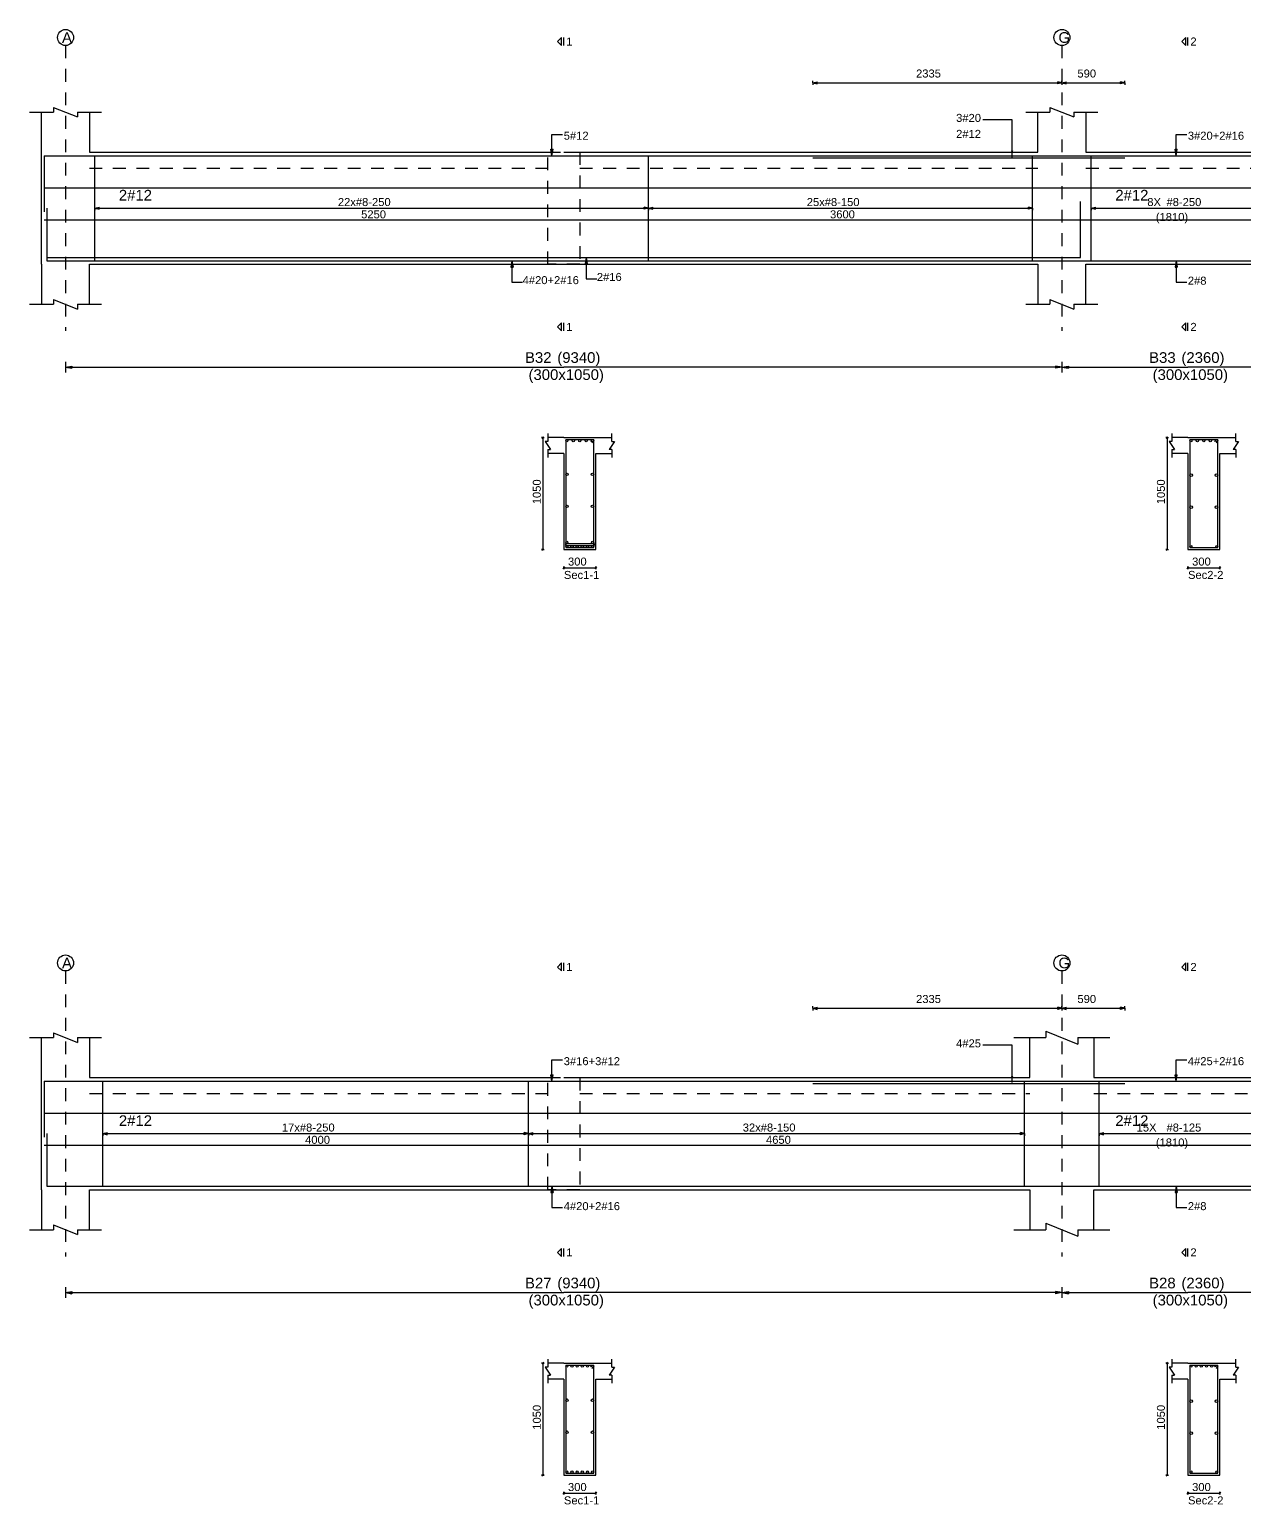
# Model space of a CAD drawing. Extents: x 0 to 98, y 3 to 248.
# Drawn here: x 0.66 to 12.05, y 138.89 to 152.72 of the extents above; entities that cross this region are included whole.
import ezdxf

# ---------------------------------------------------------------- set-up
doc = ezdxf.new("R2010")
doc.units = 0
doc.linetypes.add('ACAD_ISO02W100', pattern=[15, 12, -3])
for name, color, linetype in [('Axisline', 1, 'CONTINUOUS'), ('Axisline_Name', 2, 'CONTINUOUS'), ('Beam_bottombarlabeling', 2, 'CONTINUOUS'), ('Beam_Cross_Label', 4, 'CONTINUOUS'), ('Beam_CrossSection', 2, 'CONTINUOUS'), ('Beam_Dimensions_LS', 3, 'CONTINUOUS'), ('Beam_NameLS', 6, 'CONTINUOUS'), ('Beam_topbarsLabeling', 2, 'CONTINUOUS'), ('dim_all', 7, 'CONTINUOUS'), ('Extra_Topsteel_Labeling', 2, 'CONTINUOUS'), ('Extrabars', 7, 'CONTINUOUS'), ('Longsection', 2, 'CONTINUOUS'), ('main_botbars', 4, 'CONTINUOUS'), ('main_topbars', 4, 'CONTINUOUS'), ('SecondaryBeam', 2, 'CONTINUOUS'), ('SectionLine', 4, 'CONTINUOUS'), ('Sidefacebar', 140, 'CONTINUOUS'), ('Slabline', 253, 'CONTINUOUS'), ('Spacerbar', 7, 'CONTINUOUS'), ('span_dim', 7, 'CONTINUOUS'), ('spanline', 7, 'CONTINUOUS'), ('Stirrup_bar', 1, 'CONTINUOUS'), ('Stirrup_Dia_Spacing', 2, 'CONTINUOUS'), ('Stirrup_Length', 7, 'CONTINUOUS'), ('Stirrup_Numbers', 2, 'CONTINUOUS')]:
    doc.layers.add(name, color=color, linetype=linetype)
doc.styles.add('STRUDS_Arial', font='ARIAL.TTF', dxfattribs={"height": 0.04})

msp = doc.modelspace()

# ---------------------------------------------------------------- linework, layer by layer
at = {"layer": 'Axisline', "linetype": 'ACAD_ISO02W100', "ltscale": 0.01}
for p, q in [((1, 152.568), (1, 149.893)), ((10.34, 152.568), (10.34, 149.893)), ((1, 143.893), (1, 141.218)), ((10.34, 143.893), (10.34, 141.218))]:
    msp.add_line(p, q, dxfattribs=at)
at = {"layer": 'Axisline'}
for centre in [(1, 152.643), (10.34, 152.643), (1, 143.968), (10.34, 143.968)]:
    msp.add_circle(centre, 0.075, dxfattribs=at)
at = {"layer": 'Beam_bottombarlabeling'}
for p, q in [((5.8805, 150.581), (5.8705, 150.521)), ((5.8805, 150.581), (5.8805, 150.381)), ((5.8805, 150.581), (5.8905, 150.521)), ((5.185, 150.551), (5.175, 150.491)), ((5.175, 150.491), (5.195, 150.491)), ((5.185, 150.551), (5.185, 150.351)), ((5.185, 150.551), (5.195, 150.491)), ((5.8705, 150.521), (5.8905, 150.521)), ((11.41, 150.551), (11.4, 150.491)), ((11.4, 150.491), (11.42, 150.491)), ((11.41, 150.551), (11.41, 150.351)), ((11.41, 150.551), (11.42, 150.491)), ((5.185, 150.351), (5.285, 150.351)), ((5.8805, 150.381), (5.9805, 150.381)), ((11.41, 150.351), (11.51, 150.351)), ((5.56, 141.876), (5.55, 141.816)), ((5.56, 141.876), (5.56, 141.676)), ((5.56, 141.876), (5.57, 141.816)), ((11.41, 141.876), (11.4, 141.816)), ((11.41, 141.876), (11.41, 141.676)), ((11.41, 141.876), (11.42, 141.816)), ((5.55, 141.816), (5.57, 141.816)), ((11.4, 141.816), (11.42, 141.816)), ((5.56, 141.676), (5.66, 141.676)), ((11.41, 141.676), (11.51, 141.676))]:
    msp.add_line(p, q, dxfattribs=at)
for points in [[(5.8805, 150.581), (5.8705, 150.521), (5.8805, 150.581), (5.8905, 150.521)], [(5.185, 150.551), (5.175, 150.491), (5.185, 150.551), (5.195, 150.491)], [(11.41, 150.551), (11.4, 150.491), (11.41, 150.551), (11.42, 150.491)], [(5.56, 141.876), (5.55, 141.816), (5.56, 141.876), (5.57, 141.816)], [(11.41, 141.876), (11.4, 141.816), (11.41, 141.876), (11.42, 141.816)]]:
    msp.add_solid(points, dxfattribs=at)
at = {"layer": 'Beam_CrossSection'}
for p, q in [((5.52, 148.93), (5.52, 148.855)), ((6.12, 148.855), (6.12, 148.93)), ((11.37, 148.93), (11.37, 148.855)), ((11.97, 148.855), (11.97, 148.93)), ((5.52, 148.855), (5.495, 148.855)), ((5.495, 148.855), (5.545, 148.78)), ((5.67, 148.893), (5.52, 148.893)), ((5.52, 148.78), (5.52, 148.705)), ((5.52, 148.78), (5.545, 148.78)), ((5.67, 148.893), (5.97, 148.893)), ((5.67, 148.893), (5.67, 148.893)), ((5.97, 148.893), (5.97, 148.893)), ((5.97, 148.893), (6.12, 148.893)), ((6.145, 148.855), (6.095, 148.78)), ((6.12, 148.78), (6.095, 148.78)), ((6.12, 148.855), (6.145, 148.855)), ((6.12, 148.78), (6.12, 148.705)), ((11.37, 148.855), (11.345, 148.855)), ((11.345, 148.855), (11.395, 148.78)), ((11.52, 148.893), (11.37, 148.893)), ((11.37, 148.78), (11.37, 148.705)), ((11.37, 148.78), (11.395, 148.78)), ((11.52, 148.893), (11.82, 148.893)), ((11.52, 148.893), (11.52, 148.893)), ((11.82, 148.893), (11.82, 148.893)), ((11.82, 148.893), (11.97, 148.893)), ((11.995, 148.855), (11.945, 148.78)), ((11.97, 148.78), (11.945, 148.78)), ((11.97, 148.855), (11.995, 148.855)), ((11.97, 148.78), (11.97, 148.705)), ((5.67, 148.743), (5.52, 148.743)), ((5.67, 148.743), (5.67, 147.843)), ((5.97, 147.843), (5.97, 148.743)), ((5.97, 148.743), (6.12, 148.743)), ((11.52, 148.743), (11.37, 148.743)), ((11.52, 148.743), (11.52, 147.843)), ((11.82, 147.843), (11.82, 148.743)), ((11.82, 148.743), (11.97, 148.743)), ((5.67, 147.843), (5.97, 147.843)), ((11.52, 147.843), (11.82, 147.843)), ((5.52, 140.255), (5.52, 140.18)), ((5.67, 140.218), (5.52, 140.218)), ((5.67, 140.218), (5.97, 140.218)), ((5.67, 140.218), (5.67, 140.218)), ((5.97, 140.218), (5.97, 140.218)), ((5.97, 140.218), (6.12, 140.218)), ((6.12, 140.18), (6.12, 140.255)), ((11.37, 140.255), (11.37, 140.18)), ((11.52, 140.218), (11.37, 140.218)), ((11.52, 140.218), (11.82, 140.218)), ((11.52, 140.218), (11.52, 140.218)), ((11.82, 140.218), (11.82, 140.218)), ((11.82, 140.218), (11.97, 140.218)), ((11.97, 140.18), (11.97, 140.255)), ((5.52, 140.18), (5.495, 140.18)), ((5.495, 140.18), (5.545, 140.105)), ((5.52, 140.105), (5.52, 140.03)), ((5.52, 140.105), (5.545, 140.105)), ((5.67, 140.068), (5.52, 140.068)), ((5.67, 140.068), (5.67, 139.168)), ((5.97, 139.168), (5.97, 140.068)), ((5.97, 140.068), (6.12, 140.068)), ((6.145, 140.18), (6.095, 140.105)), ((6.12, 140.105), (6.095, 140.105)), ((6.12, 140.18), (6.145, 140.18)), ((6.12, 140.105), (6.12, 140.03)), ((11.37, 140.18), (11.345, 140.18)), ((11.345, 140.18), (11.395, 140.105)), ((11.37, 140.105), (11.37, 140.03)), ((11.37, 140.105), (11.395, 140.105)), ((11.52, 140.068), (11.37, 140.068)), ((11.52, 140.068), (11.52, 139.168)), ((11.82, 139.168), (11.82, 140.068)), ((11.82, 140.068), (11.97, 140.068)), ((11.995, 140.18), (11.945, 140.105)), ((11.97, 140.105), (11.945, 140.105)), ((11.97, 140.18), (11.995, 140.18)), ((11.97, 140.105), (11.97, 140.03)), ((5.67, 139.168), (5.97, 139.168)), ((11.52, 139.168), (11.82, 139.168))]:
    msp.add_line(p, q, dxfattribs=at)
at = {"layer": 'Beam_topbarsLabeling'}
for p, q in [((5.56, 151.535), (5.56, 151.735)), ((5.56, 151.735), (5.66, 151.735)), ((11.41, 151.535), (11.41, 151.735)), ((11.41, 151.735), (11.51, 151.735)), ((5.56, 151.535), (5.55, 151.595)), ((5.55, 151.595), (5.57, 151.595)), ((5.56, 151.535), (5.57, 151.595)), ((5.56, 151.595), (5.565, 151.595)), ((11.41, 151.535), (11.4, 151.595)), ((11.4, 151.595), (11.42, 151.595)), ((11.41, 151.535), (11.42, 151.595)), ((11.41, 151.595), (11.415, 151.595)), ((5.56, 142.86), (5.56, 143.06)), ((5.56, 143.06), (5.66, 143.06)), ((11.41, 142.86), (11.41, 143.06)), ((11.41, 143.06), (11.51, 143.06)), ((5.56, 142.86), (5.55, 142.92)), ((5.55, 142.92), (5.57, 142.92)), ((5.56, 142.86), (5.57, 142.92)), ((5.56, 142.92), (5.565, 142.92)), ((11.41, 142.86), (11.4, 142.92)), ((11.4, 142.92), (11.42, 142.92)), ((11.41, 142.86), (11.42, 142.92)), ((11.41, 142.92), (11.415, 142.92))]:
    msp.add_line(p, q, dxfattribs=at)
for points in [[(5.56, 151.535), (5.55, 151.595), (5.56, 151.535), (5.57, 151.595)], [(11.41, 151.535), (11.4, 151.595), (11.41, 151.535), (11.42, 151.595)], [(5.56, 142.86), (5.55, 142.92), (5.56, 142.86), (5.57, 142.92)], [(11.41, 142.86), (11.4, 142.92), (11.41, 142.86), (11.42, 142.92)]]:
    msp.add_solid(points, dxfattribs=at)
at = {"layer": 'dim_all'}
for p, q in [((8.005, 152.218), (8.005, 152.238)), ((8.005, 152.218), (8.005, 152.238)), ((8.005, 152.218), (8.005, 152.23)), ((8.005, 152.218), (8.005, 152.23)), ((8.005, 152.218), (8.005, 152.23)), ((8.005, 152.218), (8.005, 152.23)), ((8.005, 152.218), (8.045, 152.228)), ((8.005, 152.218), (8.045, 152.228)), ((8.045, 152.208), (8.045, 152.228)), ((8.045, 152.208), (8.045, 152.228)), ((10.34, 152.218), (10.3, 152.228)), ((10.3, 152.208), (10.3, 152.228)), ((10.34, 152.218), (10.3, 152.228)), ((10.3, 152.208), (10.3, 152.228)), ((10.34, 152.218), (10.3, 152.228)), ((10.3, 152.208), (10.3, 152.228)), ((10.34, 152.218), (10.3, 152.228)), ((10.3, 152.208), (10.3, 152.228)), ((10.34, 152.218), (10.34, 152.238)), ((10.34, 152.218), (10.34, 152.238)), ((10.34, 152.218), (10.34, 152.238)), ((10.34, 152.218), (10.34, 152.238)), ((10.34, 152.218), (10.34, 152.238)), ((10.34, 152.218), (10.34, 152.238)), ((10.34, 152.218), (10.34, 152.238)), ((10.34, 152.218), (10.34, 152.238)), ((10.34, 152.218), (10.34, 152.23)), ((10.34, 152.218), (10.34, 152.23)), ((10.34, 152.218), (10.34, 152.23)), ((10.34, 152.218), (10.34, 152.23)), ((10.34, 152.218), (10.34, 152.23)), ((10.34, 152.218), (10.34, 152.23)), ((10.34, 152.218), (10.34, 152.23)), ((10.34, 152.218), (10.34, 152.23)), ((10.34, 152.218), (10.38, 152.228)), ((10.34, 152.218), (10.38, 152.228)), ((10.34, 152.218), (10.38, 152.228)), ((10.34, 152.218), (10.38, 152.228)), ((10.38, 152.208), (10.38, 152.228)), ((10.38, 152.208), (10.38, 152.228)), ((10.38, 152.208), (10.38, 152.228)), ((10.38, 152.208), (10.38, 152.228)), ((10.93, 152.218), (10.89, 152.228)), ((10.89, 152.208), (10.89, 152.228)), ((10.93, 152.218), (10.89, 152.228)), ((10.89, 152.208), (10.89, 152.228)), ((10.93, 152.218), (10.93, 152.238)), ((10.93, 152.218), (10.93, 152.238)), ((10.93, 152.218), (10.93, 152.23)), ((10.93, 152.218), (10.93, 152.23)), ((10.93, 152.218), (10.93, 152.23)), ((10.93, 152.218), (10.93, 152.23)), ((8.005, 152.218), (8.005, 152.198)), ((8.005, 152.218), (8.045, 152.208)), ((8.005, 152.218), (8.005, 152.205)), ((8.005, 152.218), (8.005, 152.205)), ((8.005, 152.218), (10.93, 152.218)), ((8.005, 152.218), (8.005, 152.198)), ((8.005, 152.218), (8.045, 152.208)), ((8.005, 152.218), (8.005, 152.205)), ((8.005, 152.218), (8.005, 152.205)), ((8.005, 152.218), (10.93, 152.218)), ((10.34, 152.218), (10.3, 152.208)), ((10.34, 152.218), (10.3, 152.208)), ((10.34, 152.218), (10.3, 152.208)), ((10.34, 152.218), (10.3, 152.208)), ((10.34, 152.218), (10.34, 152.198)), ((10.34, 152.218), (10.38, 152.208)), ((10.34, 152.218), (10.34, 152.198)), ((10.34, 152.218), (10.34, 152.205)), ((10.34, 152.218), (10.34, 152.205)), ((10.34, 152.218), (10.34, 152.205)), ((10.34, 152.218), (10.34, 152.205)), ((10.34, 152.218), (10.34, 152.218)), ((10.34, 152.218), (10.34, 152.198)), ((10.34, 152.218), (10.38, 152.208)), ((10.34, 152.218), (10.34, 152.198)), ((10.34, 152.218), (10.34, 152.198)), ((10.34, 152.218), (10.38, 152.208)), ((10.34, 152.218), (10.34, 152.198)), ((10.34, 152.218), (10.34, 152.205)), ((10.34, 152.218), (10.34, 152.205)), ((10.34, 152.218), (10.34, 152.205)), ((10.34, 152.218), (10.34, 152.205)), ((10.34, 152.218), (10.34, 152.218)), ((10.34, 152.218), (10.34, 152.198)), ((10.34, 152.218), (10.38, 152.208)), ((10.34, 152.218), (10.34, 152.198)), ((10.93, 152.218), (10.89, 152.208)), ((10.93, 152.218), (10.89, 152.208)), ((10.93, 152.218), (10.93, 152.198)), ((10.93, 152.218), (10.93, 152.205)), ((10.93, 152.218), (10.93, 152.205)), ((10.93, 152.218), (10.93, 152.198)), ((10.93, 152.218), (10.93, 152.205)), ((10.93, 152.218), (10.93, 152.205)), ((5.475, 148.893), (5.4625, 148.893)), ((5.475, 148.893), (5.4662, 148.884)), ((5.475, 148.893), (5.4838, 148.901)), ((5.475, 148.893), (5.4875, 148.893)), ((5.475, 148.893), (5.475, 147.843)), ((11.325, 148.893), (11.3125, 148.893)), ((11.325, 148.893), (11.3162, 148.884)), ((11.325, 148.893), (11.3338, 148.901)), ((11.325, 148.893), (11.3375, 148.893)), ((11.325, 148.893), (11.325, 147.843)), ((5.475, 147.843), (5.4625, 147.843)), ((5.475, 147.843), (5.4662, 147.834)), ((5.475, 147.843), (5.4838, 147.851)), ((5.475, 147.843), (5.4875, 147.843)), ((11.325, 147.843), (11.3125, 147.843)), ((11.325, 147.843), (11.3162, 147.834)), ((11.325, 147.843), (11.3338, 147.851)), ((11.325, 147.843), (11.3375, 147.843)), ((5.67, 147.673), (5.6612, 147.664)), ((5.67, 147.673), (5.67, 147.685)), ((5.67, 147.673), (5.6788, 147.681)), ((5.67, 147.673), (5.67, 147.66)), ((5.67, 147.673), (5.97, 147.673)), ((5.97, 147.673), (5.9612, 147.664)), ((5.97, 147.673), (5.97, 147.685)), ((5.97, 147.673), (5.9788, 147.681)), ((5.97, 147.673), (5.97, 147.66)), ((11.52, 147.673), (11.5112, 147.664)), ((11.52, 147.673), (11.52, 147.685)), ((11.52, 147.673), (11.5288, 147.681)), ((11.52, 147.673), (11.52, 147.66)), ((11.52, 147.673), (11.82, 147.673)), ((11.82, 147.673), (11.8112, 147.664)), ((11.82, 147.673), (11.82, 147.685)), ((11.82, 147.673), (11.8288, 147.681)), ((11.82, 147.673), (11.82, 147.66)), ((8.005, 143.543), (8.005, 143.563)), ((8.005, 143.543), (8.005, 143.555)), ((8.005, 143.543), (8.005, 143.555)), ((8.005, 143.543), (8.045, 143.553)), ((8.005, 143.543), (8.005, 143.523)), ((8.005, 143.543), (8.045, 143.533)), ((8.005, 143.543), (8.005, 143.53)), ((8.005, 143.543), (8.005, 143.53)), ((8.005, 143.543), (10.93, 143.543)), ((8.045, 143.533), (8.045, 143.553)), ((10.34, 143.543), (10.3, 143.553)), ((10.3, 143.533), (10.3, 143.553)), ((10.34, 143.543), (10.3, 143.553)), ((10.3, 143.533), (10.3, 143.553)), ((10.34, 143.543), (10.3, 143.533)), ((10.34, 143.543), (10.3, 143.533)), ((10.34, 143.543), (10.34, 143.563)), ((10.34, 143.543), (10.34, 143.563)), ((10.34, 143.543), (10.34, 143.563)), ((10.34, 143.543), (10.34, 143.563)), ((10.34, 143.543), (10.34, 143.555)), ((10.34, 143.543), (10.34, 143.555)), ((10.34, 143.543), (10.34, 143.555)), ((10.34, 143.543), (10.34, 143.555)), ((10.34, 143.543), (10.38, 143.553)), ((10.34, 143.543), (10.38, 143.553)), ((10.34, 143.543), (10.34, 143.523)), ((10.34, 143.543), (10.38, 143.533)), ((10.34, 143.543), (10.34, 143.523)), ((10.34, 143.543), (10.34, 143.53)), ((10.34, 143.543), (10.34, 143.53)), ((10.34, 143.543), (10.34, 143.53)), ((10.34, 143.543), (10.34, 143.53)), ((10.34, 143.543), (10.34, 143.543)), ((10.34, 143.543), (10.34, 143.523)), ((10.34, 143.543), (10.38, 143.533)), ((10.34, 143.543), (10.34, 143.523)), ((10.38, 143.533), (10.38, 143.553)), ((10.38, 143.533), (10.38, 143.553)), ((10.93, 143.543), (10.89, 143.553)), ((10.89, 143.533), (10.89, 143.553)), ((10.93, 143.543), (10.89, 143.533)), ((10.93, 143.543), (10.93, 143.563)), ((10.93, 143.543), (10.93, 143.555)), ((10.93, 143.543), (10.93, 143.555)), ((10.93, 143.543), (10.93, 143.523)), ((10.93, 143.543), (10.93, 143.53)), ((10.93, 143.543), (10.93, 143.53)), ((5.475, 140.218), (5.4625, 140.218)), ((5.475, 140.218), (5.4662, 140.209)), ((5.475, 140.218), (5.4838, 140.226)), ((5.475, 140.218), (5.4875, 140.218)), ((5.475, 140.218), (5.475, 139.168)), ((11.325, 140.218), (11.3125, 140.218)), ((11.325, 140.218), (11.3162, 140.209)), ((11.325, 140.218), (11.3338, 140.226)), ((11.325, 140.218), (11.3375, 140.218)), ((11.325, 140.218), (11.325, 139.168)), ((5.475, 139.168), (5.4625, 139.168)), ((5.475, 139.168), (5.4662, 139.159)), ((5.475, 139.168), (5.4838, 139.176)), ((5.475, 139.168), (5.4875, 139.168)), ((11.325, 139.168), (11.3125, 139.168)), ((11.325, 139.168), (11.3162, 139.159)), ((11.325, 139.168), (11.3338, 139.176)), ((11.325, 139.168), (11.3375, 139.168)), ((5.67, 138.998), (5.6612, 138.989)), ((5.67, 138.998), (5.67, 139.01)), ((5.67, 138.998), (5.6788, 139.006)), ((5.67, 138.998), (5.67, 138.985)), ((5.67, 138.998), (5.97, 138.998)), ((5.97, 138.998), (5.9612, 138.989)), ((5.97, 138.998), (5.97, 139.01)), ((5.97, 138.998), (5.9788, 139.006)), ((5.97, 138.998), (5.97, 138.985)), ((11.52, 138.998), (11.5112, 138.989)), ((11.52, 138.998), (11.52, 139.01)), ((11.52, 138.998), (11.5288, 139.006)), ((11.52, 138.998), (11.52, 138.985)), ((11.52, 138.998), (11.82, 138.998)), ((11.82, 138.998), (11.8112, 138.989)), ((11.82, 138.998), (11.82, 139.01)), ((11.82, 138.998), (11.8288, 139.006)), ((11.82, 138.998), (11.82, 138.985))]:
    msp.add_line(p, q, dxfattribs=at)
for points in [[(8.005, 152.218), (8.045, 152.228), (8.005, 152.218), (8.045, 152.208)], [(8.005, 152.218), (8.045, 152.228), (8.005, 152.218), (8.045, 152.208)], [(10.34, 152.218), (10.3, 152.228), (10.34, 152.218), (10.3, 152.208)], [(10.34, 152.218), (10.3, 152.228), (10.34, 152.218), (10.3, 152.208)], [(10.34, 152.218), (10.3, 152.228), (10.34, 152.218), (10.3, 152.208)], [(10.34, 152.218), (10.3, 152.228), (10.34, 152.218), (10.3, 152.208)], [(10.34, 152.218), (10.38, 152.228), (10.34, 152.218), (10.38, 152.208)], [(10.34, 152.218), (10.38, 152.228), (10.34, 152.218), (10.38, 152.208)], [(10.34, 152.218), (10.38, 152.228), (10.34, 152.218), (10.38, 152.208)], [(10.34, 152.218), (10.38, 152.228), (10.34, 152.218), (10.38, 152.208)], [(10.93, 152.218), (10.89, 152.228), (10.93, 152.218), (10.89, 152.208)], [(10.93, 152.218), (10.89, 152.228), (10.93, 152.218), (10.89, 152.208)], [(8.005, 143.543), (8.045, 143.553), (8.005, 143.543), (8.045, 143.533)], [(10.34, 143.543), (10.3, 143.553), (10.34, 143.543), (10.3, 143.533)], [(10.34, 143.543), (10.3, 143.553), (10.34, 143.543), (10.3, 143.533)], [(10.34, 143.543), (10.38, 143.553), (10.34, 143.543), (10.38, 143.533)], [(10.34, 143.543), (10.38, 143.553), (10.34, 143.543), (10.38, 143.533)], [(10.93, 143.543), (10.89, 143.553), (10.93, 143.543), (10.89, 143.533)]]:
    msp.add_solid(points, dxfattribs=at)
at = {"layer": 'Extra_Topsteel_Labeling'}
for p, q in [((9.873, 151.872), (9.598, 151.872)), ((9.873, 151.522), (9.873, 151.872)), ((9.873, 143.197), (9.598, 143.197)), ((9.873, 142.847), (9.873, 143.197))]:
    msp.add_line(p, q, dxfattribs=at)
for points in [[(9.873, 151.522), (9.863, 151.582), (9.873, 151.522), (9.883, 151.582)], [(9.873, 142.847), (9.863, 142.907), (9.873, 142.847), (9.883, 142.907)]]:
    msp.add_solid(points, dxfattribs=at)
at = {"layer": 'Extrabars'}
for p, q in [((10.93, 151.512), (8.005, 151.512)), ((10.93, 151.512), (8.005, 151.512)), ((10.93, 142.835), (8.005, 142.835))]:
    msp.add_line(p, q, dxfattribs=at)
at = {"layer": 'Longsection'}
for p, q in [((0.8875, 151.988), (0.8875, 151.943)), ((0.8875, 151.988), (1.1125, 151.898)), ((10.2275, 151.988), (10.2275, 151.943)), ((10.2275, 151.988), (10.4525, 151.898)), ((0.6625, 151.943), (0.775, 151.943)), ((0.6625, 151.943), (0.8875, 151.943)), ((0.775, 151.568), (0.775, 151.943)), ((1.1125, 151.943), (1.1125, 151.898)), ((1.1125, 151.943), (1.3375, 151.943)), ((1.225, 151.943), (1.225, 151.568)), ((10.0025, 151.943), (10.115, 151.943)), ((10.0025, 151.943), (10.2275, 151.943)), ((10.115, 151.568), (10.115, 151.943)), ((10.4525, 151.943), (10.4525, 151.898)), ((10.4525, 151.943), (10.6775, 151.943)), ((10.565, 151.943), (10.565, 151.568)), ((0.775, 150.518), (0.775, 151.568)), ((1, 151.568), (1, 151.568)), ((1.225, 151.568), (5.52, 151.568)), ((5.67, 151.568), (10.115, 151.568)), ((10.565, 151.568), (12.475, 151.568)), ((0.775, 150.518), (0.775, 150.143)), ((1.225, 150.143), (1.225, 150.518)), ((1.225, 150.518), (5.52, 150.518)), ((5.52, 150.518), (10.115, 150.518)), ((10.115, 150.518), (10.115, 150.143)), ((10.565, 150.143), (10.565, 150.518)), ((10.565, 150.518), (12.475, 150.518)), ((0.8875, 150.188), (0.8875, 150.143)), ((0.8875, 150.188), (1.1125, 150.098)), ((10.2275, 150.188), (10.2275, 150.143)), ((10.2275, 150.188), (10.4525, 150.098)), ((0.6625, 150.143), (0.775, 150.143)), ((0.6625, 150.143), (0.8875, 150.143)), ((1.1125, 150.143), (1.1125, 150.098)), ((1.1125, 150.143), (1.3375, 150.143)), ((10.0025, 150.143), (10.115, 150.143)), ((10.0025, 150.143), (10.2275, 150.143)), ((10.4525, 150.143), (10.4525, 150.098)), ((10.4525, 150.143), (10.6775, 150.143)), ((0.6625, 143.268), (0.775, 143.268)), ((0.6625, 143.268), (0.8875, 143.268)), ((0.775, 142.893), (0.775, 143.268)), ((0.8875, 143.313), (0.8875, 143.268)), ((0.8875, 143.313), (1.1125, 143.223)), ((1.1125, 143.268), (1.1125, 143.223)), ((1.1125, 143.268), (1.3375, 143.268)), ((1.225, 143.268), (1.225, 142.893)), ((9.89, 143.268), (10.04, 143.268)), ((9.89, 143.268), (10.19, 143.268)), ((10.04, 142.893), (10.04, 143.268)), ((10.19, 143.328), (10.19, 143.268)), ((10.19, 143.328), (10.49, 143.208)), ((10.49, 143.268), (10.49, 143.208)), ((10.49, 143.268), (10.79, 143.268)), ((10.64, 143.268), (10.64, 142.893)), ((0.775, 141.843), (0.775, 142.893)), ((1, 142.893), (1, 142.893)), ((1.225, 142.893), (5.52, 142.893)), ((5.67, 142.893), (10.04, 142.893)), ((10.64, 142.893), (12.85, 142.893)), ((0.775, 141.843), (0.775, 141.468)), ((1.225, 141.468), (1.225, 141.843)), ((1.225, 141.843), (5.52, 141.843)), ((5.52, 141.843), (10.04, 141.843)), ((10.04, 141.843), (10.04, 141.468)), ((10.64, 141.468), (10.64, 141.843)), ((10.64, 141.843), (12.55, 141.843)), ((0.6625, 141.468), (0.775, 141.468)), ((0.6625, 141.468), (0.8875, 141.468)), ((0.8875, 141.513), (0.8875, 141.468)), ((0.8875, 141.513), (1.1125, 141.423)), ((1.1125, 141.468), (1.1125, 141.423)), ((1.1125, 141.468), (1.3375, 141.468)), ((9.89, 141.468), (10.04, 141.468)), ((9.89, 141.468), (10.19, 141.468)), ((10.19, 141.528), (10.19, 141.468)), ((10.19, 141.528), (10.49, 141.408)), ((10.49, 141.468), (10.49, 141.408)), ((10.49, 141.468), (10.79, 141.468))]:
    msp.add_line(p, q, dxfattribs=at)
at = {"layer": 'main_botbars'}
for p, q in [((0.8, 151.535), (0.8, 151.01)), ((0.8, 151.535), (10.54, 151.535)), ((10.14, 151.535), (12.9, 151.535)), ((0.825, 151.043), (0.825, 150.551)), ((0.825, 151.043), (0.825, 150.581)), ((10.515, 150.581), (10.515, 151.106)), ((0.825, 150.581), (10.515, 150.581)), ((10.515, 150.581), (10.515, 150.581)), ((0.825, 150.551), (10.515, 150.551)), ((10.165, 150.551), (10.165, 150.551)), ((10.165, 150.551), (12.875, 150.551)), ((10.515, 150.551), (10.515, 150.551)), ((0.8, 142.86), (0.8, 142.335)), ((0.8, 142.86), (10.615, 142.86)), ((10.065, 142.86), (12.825, 142.86)), ((0.825, 142.368), (0.825, 141.876)), ((0.825, 141.876), (10.59, 141.876)), ((10.09, 141.876), (10.09, 141.876)), ((10.09, 141.876), (12.8, 141.876)), ((10.59, 141.876), (10.59, 141.876))]:
    msp.add_line(p, q, dxfattribs=at)
for centre in [(5.6988, 147.911), (5.6988, 147.871), (5.7473, 147.871), (5.7957, 147.871), (5.8442, 147.871), (5.8928, 147.871), (5.9413, 147.911), (5.9413, 147.871), (11.5488, 147.871), (11.7913, 147.871), (5.6988, 139.196), (5.7473, 139.196), (5.7957, 139.196), (5.8442, 139.196), (5.8928, 139.196), (5.9413, 139.196), (11.5488, 139.196), (11.7913, 139.196)]:
    msp.add_circle(centre, 0.01, dxfattribs=at)
at = {"layer": 'main_topbars'}
for centre in [(5.6988, 148.864), (5.7594, 148.864), (5.82, 148.864), (5.8806, 148.864), (5.9413, 148.864), (11.5488, 148.864), (11.6094, 148.864), (11.67, 148.864), (11.7306, 148.864), (11.7913, 148.864), (5.6988, 140.189), (5.7473, 140.189), (5.7957, 140.189), (5.8442, 140.189), (5.8928, 140.189), (5.9413, 140.189), (11.5488, 140.189), (11.5973, 140.189), (11.6458, 140.189), (11.6943, 140.189), (11.7428, 140.189), (11.7913, 140.189)]:
    msp.add_circle(centre, 0.01, dxfattribs=at)
at = {"layer": 'SecondaryBeam', "linetype": 'ACAD_ISO02W100', "ltscale": 0.01}
for p, q in [((5.52, 151.568), (5.82, 151.568)), ((5.52, 150.518), (5.52, 151.568)), ((5.82, 151.568), (5.82, 150.518)), ((5.82, 150.518), (5.52, 150.518)), ((5.52, 142.893), (5.82, 142.893)), ((5.52, 141.843), (5.52, 142.893)), ((5.82, 142.893), (5.82, 141.843)), ((5.82, 141.843), (5.52, 141.843))]:
    msp.add_line(p, q, dxfattribs=at)
at = {"layer": 'SectionLine'}
for p, q in [((5.65, 152.643), (5.6125, 152.605)), ((5.65, 152.568), (5.65, 152.643)), ((5.67, 152.568), (5.67, 152.643)), ((11.5, 152.643), (11.4625, 152.605)), ((11.5, 152.568), (11.5, 152.643)), ((11.52, 152.568), (11.52, 152.643)), ((5.65, 152.568), (5.6125, 152.605)), ((11.5, 152.568), (11.4625, 152.605)), ((5.65, 149.968), (5.6125, 149.93)), ((5.65, 149.893), (5.6125, 149.93)), ((5.65, 149.893), (5.65, 149.968)), ((5.67, 149.893), (5.67, 149.968)), ((11.5, 149.968), (11.4625, 149.93)), ((11.5, 149.893), (11.4625, 149.93)), ((11.5, 149.893), (11.5, 149.968)), ((11.52, 149.893), (11.52, 149.968)), ((5.65, 143.968), (5.6125, 143.93)), ((5.65, 143.893), (5.6125, 143.93)), ((5.65, 143.893), (5.65, 143.968)), ((5.67, 143.893), (5.67, 143.968)), ((11.5, 143.968), (11.4625, 143.93)), ((11.5, 143.893), (11.4625, 143.93)), ((11.5, 143.893), (11.5, 143.968)), ((11.52, 143.893), (11.52, 143.968)), ((5.65, 141.293), (5.6125, 141.255)), ((5.65, 141.218), (5.6125, 141.255)), ((5.65, 141.218), (5.65, 141.293)), ((5.67, 141.218), (5.67, 141.293)), ((11.5, 141.293), (11.4625, 141.255)), ((11.5, 141.218), (11.4625, 141.255)), ((11.5, 141.218), (11.5, 141.293)), ((11.52, 141.218), (11.52, 141.293))]:
    msp.add_line(p, q, dxfattribs=at)
at = {"layer": 'Sidefacebar'}
for p, q in [((0.8, 151.235), (10.54, 151.235)), ((10.14, 151.235), (12.9, 151.235)), ((0.8, 150.935), (10.54, 150.935)), ((10.14, 150.935), (12.9, 150.935)), ((0.8, 142.56), (10.615, 142.56)), ((10.065, 142.56), (12.825, 142.56)), ((0.8, 142.26), (10.615, 142.26)), ((10.065, 142.26), (12.825, 142.26))]:
    msp.add_line(p, q, dxfattribs=at)
for centre in [(5.701, 148.548), (5.939, 148.548), (11.551, 148.54), (11.789, 148.54), (5.701, 148.248), (5.939, 148.248), (11.551, 148.24), (11.789, 148.24), (5.701, 139.869), (5.939, 139.869), (11.551, 139.86), (11.789, 139.86), (5.701, 139.569), (5.939, 139.569), (11.551, 139.56), (11.789, 139.56)]:
    msp.add_circle(centre, 0.012, dxfattribs=at)
at = {"layer": 'Slabline', "linetype": 'ACAD_ISO02W100', "ltscale": 0.01}
for p, q in [((1.225, 151.418), (5.52, 151.418)), ((5.82, 151.418), (10.115, 151.418)), ((10.565, 151.418), (12.475, 151.418)), ((1.225, 142.743), (5.52, 142.743)), ((5.82, 142.743), (10.04, 142.743)), ((10.64, 142.743), (12.55, 142.743))]:
    msp.add_line(p, q, dxfattribs=at)
at = {"layer": 'Spacerbar'}
for p, q in [((5.6857, 147.901), (5.9543, 147.901)), ((5.6857, 147.901), (5.6857, 147.881)), ((5.6857, 147.881), (5.9543, 147.881)), ((5.9543, 147.901), (5.9543, 147.881))]:
    msp.add_line(p, q, dxfattribs=at)
at = {"layer": 'spanline'}
for p, q in [((1, 149.603), (1, 149.503)), ((10.34, 149.603), (10.34, 149.503)), ((10.34, 149.603), (10.34, 149.503)), ((1, 149.553), (1.06, 149.563)), ((1, 149.553), (5.67, 149.553)), ((1, 149.553), (1.06, 149.543)), ((1.06, 149.563), (1.06, 149.543)), ((10.34, 149.553), (5.67, 149.553)), ((10.34, 149.553), (10.28, 149.563)), ((10.28, 149.563), (10.28, 149.543)), ((10.34, 149.553), (10.28, 149.543)), ((10.34, 149.553), (10.4, 149.563)), ((10.34, 149.553), (11.52, 149.553)), ((10.34, 149.553), (10.4, 149.543)), ((10.4, 149.563), (10.4, 149.543)), ((12.7, 149.553), (11.52, 149.553)), ((1, 140.928), (1, 140.828)), ((1, 140.878), (1.06, 140.888)), ((1.06, 140.888), (1.06, 140.868)), ((10.34, 140.878), (10.28, 140.888)), ((10.28, 140.888), (10.28, 140.868)), ((10.34, 140.928), (10.34, 140.828)), ((10.34, 140.928), (10.34, 140.828)), ((10.34, 140.878), (10.4, 140.888)), ((10.4, 140.888), (10.4, 140.868)), ((1, 140.878), (5.67, 140.878)), ((1, 140.878), (1.06, 140.868)), ((10.34, 140.878), (5.67, 140.878)), ((10.34, 140.878), (10.28, 140.868)), ((10.34, 140.878), (11.52, 140.878)), ((10.34, 140.878), (10.4, 140.868)), ((12.7, 140.878), (11.52, 140.878))]:
    msp.add_line(p, q, dxfattribs=at)
for points in [[(1, 149.553), (1.06, 149.563), (1, 149.553), (1.06, 149.543)], [(10.34, 149.553), (10.28, 149.563), (10.34, 149.553), (10.28, 149.543)], [(10.34, 149.553), (10.4, 149.563), (10.34, 149.553), (10.4, 149.543)], [(1, 140.878), (1.06, 140.888), (1, 140.878), (1.06, 140.868)], [(10.34, 140.878), (10.28, 140.888), (10.34, 140.878), (10.28, 140.868)], [(10.34, 140.878), (10.4, 140.888), (10.34, 140.878), (10.4, 140.868)]]:
    msp.add_solid(points, dxfattribs=at)
at = {"layer": 'Stirrup_bar'}
for p, q in [((1.275, 150.551), (1.275, 151.535)), ((6.465, 150.551), (6.465, 151.535)), ((10.065, 150.551), (10.065, 151.535)), ((10.615, 150.551), (10.615, 151.535)), ((5.6887, 148.874), (5.6887, 147.861)), ((5.6887, 148.874), (5.9512, 148.874)), ((5.9342, 148.871), (5.92, 148.857)), ((5.9483, 148.857), (5.9342, 148.843)), ((5.9512, 147.861), (5.9512, 148.874)), ((11.5388, 148.874), (11.5388, 147.861)), ((11.5388, 148.874), (11.8013, 148.874)), ((11.7842, 148.871), (11.77, 148.857)), ((11.7983, 148.857), (11.7842, 148.843)), ((11.8013, 147.861), (11.8013, 148.874)), ((5.6887, 147.861), (5.9512, 147.861)), ((11.5388, 147.861), (11.8013, 147.861)), ((1.35, 141.876), (1.35, 142.86)), ((5.34, 141.876), (5.34, 142.86)), ((9.99, 141.876), (9.99, 142.86)), ((10.69, 141.876), (10.69, 142.86)), ((5.6887, 140.199), (5.6887, 139.186)), ((5.6887, 140.199), (5.9512, 140.199)), ((5.9512, 139.186), (5.9512, 140.199)), ((11.5388, 140.199), (11.5388, 139.186)), ((11.5388, 140.199), (11.8013, 140.199)), ((11.8013, 139.186), (11.8013, 140.199)), ((5.9342, 140.196), (5.92, 140.182)), ((5.9483, 140.182), (5.9342, 140.168)), ((11.7842, 140.196), (11.77, 140.182)), ((11.7983, 140.182), (11.7842, 140.168)), ((5.6887, 139.186), (5.9512, 139.186)), ((11.5388, 139.186), (11.8013, 139.186))]:
    msp.add_line(p, q, dxfattribs=at)
at = {"layer": 'Stirrup_Length'}
for p, q in [((1.275, 151.043), (1.275, 151.063)), ((1.275, 151.043), (1.315, 151.053)), ((1.275, 151.043), (10.065, 151.043)), ((1.275, 151.043), (1.275, 151.023)), ((1.275, 151.043), (1.315, 151.033)), ((1.315, 151.033), (1.315, 151.053)), ((6.465, 151.043), (6.425, 151.053)), ((6.425, 151.033), (6.425, 151.053)), ((6.465, 151.043), (6.425, 151.033)), ((6.465, 151.043), (6.465, 151.063)), ((6.465, 151.043), (6.465, 151.063)), ((6.465, 151.043), (6.505, 151.053)), ((6.465, 151.043), (6.465, 151.023)), ((6.465, 151.043), (6.505, 151.033)), ((6.465, 151.043), (6.465, 151.023)), ((6.505, 151.033), (6.505, 151.053)), ((10.065, 151.043), (10.025, 151.053)), ((10.025, 151.033), (10.025, 151.053)), ((10.065, 151.043), (10.025, 151.033)), ((10.065, 151.043), (10.065, 151.063)), ((10.065, 151.043), (10.065, 151.023)), ((10.615, 151.043), (10.615, 151.063)), ((10.615, 151.043), (10.655, 151.053)), ((10.615, 151.043), (12.425, 151.043)), ((10.615, 151.043), (10.615, 151.023)), ((10.615, 151.043), (10.655, 151.033)), ((10.655, 151.033), (10.655, 151.053)), ((1.35, 142.368), (1.35, 142.388)), ((1.35, 142.368), (1.39, 142.378)), ((1.35, 142.368), (9.99, 142.368)), ((1.35, 142.368), (1.35, 142.348)), ((1.35, 142.368), (1.39, 142.358)), ((1.39, 142.358), (1.39, 142.378)), ((5.34, 142.368), (5.3, 142.378)), ((5.3, 142.358), (5.3, 142.378)), ((5.34, 142.368), (5.3, 142.358)), ((5.34, 142.368), (5.34, 142.388)), ((5.34, 142.368), (5.34, 142.388)), ((5.34, 142.368), (5.38, 142.378)), ((5.34, 142.368), (5.34, 142.348)), ((5.34, 142.368), (5.38, 142.358)), ((5.34, 142.368), (5.34, 142.348)), ((5.38, 142.358), (5.38, 142.378)), ((9.99, 142.368), (9.95, 142.378)), ((9.95, 142.358), (9.95, 142.378)), ((9.99, 142.368), (9.95, 142.358)), ((9.99, 142.368), (9.99, 142.388)), ((9.99, 142.368), (9.99, 142.348)), ((10.69, 142.368), (10.69, 142.388)), ((10.69, 142.368), (10.73, 142.378)), ((10.69, 142.368), (12.5, 142.368)), ((10.69, 142.368), (10.69, 142.348)), ((10.69, 142.368), (10.73, 142.358)), ((10.73, 142.358), (10.73, 142.378))]:
    msp.add_line(p, q, dxfattribs=at)
for points in [[(1.275, 151.043), (1.315, 151.053), (1.275, 151.043), (1.315, 151.033)], [(6.465, 151.043), (6.425, 151.053), (6.465, 151.043), (6.425, 151.033)], [(6.465, 151.043), (6.505, 151.053), (6.465, 151.043), (6.505, 151.033)], [(10.065, 151.043), (10.025, 151.053), (10.065, 151.043), (10.025, 151.033)], [(10.615, 151.043), (10.655, 151.053), (10.615, 151.043), (10.655, 151.033)], [(1.35, 142.368), (1.39, 142.378), (1.35, 142.368), (1.39, 142.358)], [(5.34, 142.368), (5.3, 142.378), (5.34, 142.368), (5.3, 142.358)], [(5.34, 142.368), (5.38, 142.378), (5.34, 142.368), (5.38, 142.358)], [(9.99, 142.368), (9.95, 142.378), (9.99, 142.368), (9.95, 142.358)], [(10.69, 142.368), (10.73, 142.378), (10.69, 142.368), (10.73, 142.358)]]:
    msp.add_solid(points, dxfattribs=at)

# ---------------------------------------------------------------- texts
at = {"layer": 'Axisline_Name', "style": 'STRUDS_Arial'}
for s, p in [('A', (0.967, 152.593)), ('G', (10.307, 152.593)), ('A', (0.967, 143.918)), ('G', (10.307, 143.918))]:
    msp.add_text(s, height=0.1, dxfattribs=at).set_placement(p)
at = {"layer": 'Beam_bottombarlabeling', "style": 'STRUDS_Arial'}
for s, p in [('2#16', (5.9805, 150.361)), ('4#20+2#16', (5.285, 150.331)), ('2#8', (11.52, 150.326)), ('4#20+2#16', (5.67, 141.651)), ('2#8', (11.52, 141.651))]:
    msp.add_text(s, height=0.075, dxfattribs=at).set_placement(p)
at = {"layer": 'Beam_Cross_Label', "style": 'STRUDS_Arial'}
for s, p in [('Sec1-1', (5.6715, 147.568)), ('Sec2-2', (11.5215, 147.568)), ('Sec1-1', (5.6715, 138.893)), ('Sec2-2', (11.5215, 138.893))]:
    msp.add_text(s, height=0.075, dxfattribs=at).set_placement(p)
at = {"layer": 'Beam_Dimensions_LS', "style": 'STRUDS_Arial'}
for p in [(5.34, 149.433), (11.19, 149.433), (5.34, 140.758), (11.19, 140.758)]:
    msp.add_text('(300x1050)', height=0.1, dxfattribs=at).set_placement(p)
at = {"layer": 'Beam_NameLS', "style": 'STRUDS_Arial'}
for s, p in [('B32', (5.307, 149.593)), ('B33', (11.157, 149.593)), ('B27', (5.307, 140.918)), ('B28', (11.157, 140.918))]:
    msp.add_text(s, height=0.1, dxfattribs=at).set_placement(p)
at = {"layer": 'Beam_topbarsLabeling', "style": 'STRUDS_Arial'}
for s, p in [('5#12', (5.67, 151.685)), ('3#20+2#16', (11.52, 151.685)), ('3#16+3#12', (5.67, 143.01)), ('4#25+2#16', (11.52, 143.01))]:
    msp.add_text(s, height=0.075, dxfattribs=at).set_placement(p)
at = {"layer": 'dim_all', "style": 'STRUDS_Arial'}
for s, p in [('2335', (8.9725, 152.268)), ('2335', (8.9725, 152.268)), ('590', (10.485, 152.268)), ('590', (10.485, 152.268)), ('300', (5.71, 147.693)), ('300', (11.56, 147.693)), ('2335', (8.9725, 143.593)), ('590', (10.485, 143.593)), ('300', (5.71, 139.018)), ('300', (11.56, 139.018))]:
    msp.add_text(s, height=0.075, dxfattribs=at).set_placement(p)
for p in [(5.455, 148.268), (11.305, 148.268), (5.455, 139.593), (11.305, 139.593)]:
    msp.add_text('1050', height=0.075, rotation=90, dxfattribs=at).set_placement(p)
at = {"layer": 'Extra_Topsteel_Labeling', "style": 'STRUDS_Arial'}
for s, p in [('3#20', (9.348, 151.852)), ('2#12', (9.348, 151.702)), ('4#25', (9.348, 143.177))]:
    msp.add_text(s, height=0.075, dxfattribs=at).set_placement(p)
at = {"layer": 'SectionLine', "style": 'STRUDS_Arial'}
for s, p in [('1', (5.694, 152.568)), ('2', (11.544, 152.568)), ('1', (5.694, 149.893)), ('2', (11.544, 149.893)), ('1', (5.694, 143.893)), ('2', (11.544, 143.893)), ('1', (5.694, 141.218)), ('2', (11.544, 141.218))]:
    msp.add_text(s, height=0.075, dxfattribs=at).set_placement(p)
at = {"layer": 'Sidefacebar', "style": 'STRUDS_Arial'}
for p in [(1.5, 151.115), (10.84, 151.115), (1.5, 142.44), (10.84, 142.44)]:
    msp.add_text('2#12', height=0.1, dxfattribs=at).set_placement(p)
at = {"layer": 'span_dim', "style": 'STRUDS_Arial'}
for s, p in [(' (9340) ', (5.571, 149.593)), (' (2360) ', (11.421, 149.593)), (' (9340) ', (5.571, 140.918)), (' (2360) ', (11.421, 140.918))]:
    msp.add_text(s, height=0.1, dxfattribs=at).set_placement(p)
at = {"layer": 'Stirrup_Dia_Spacing', "style": 'STRUDS_Arial'}
for s, p in [('#8-250', (3.7215, 151.063)), ('#8-150', (8.1165, 151.063)), ('#8-250', (11.32, 151.063)), ('5250', (3.771, 150.948)), ('3600', (8.166, 150.948)), ('#8-250', (3.1965, 142.388)), ('#8-150', (7.5165, 142.388)), ('#8-125', (11.32, 142.388)), ('4000', (3.246, 142.273)), ('4650', (7.566, 142.273))]:
    msp.add_text(s, height=0.075, dxfattribs=at).set_placement(p)
at = {"layer": 'Stirrup_Length', "style": 'STRUDS_Arial'}
for p in [(11.22, 150.923), (11.22, 142.248)]:
    msp.add_text('(1810)', height=0.075, dxfattribs=at).set_placement(p)
at = {"layer": 'Stirrup_Numbers', "style": 'STRUDS_Arial'}
for s, p in [('22x', (3.553, 151.063)), ('25x', (7.948, 151.063)), ('8X', (11.14, 151.063)), ('17x', (3.028, 142.388)), ('32x', (7.348, 142.388)), ('15X', (11.04, 142.388))]:
    msp.add_text(s, height=0.075, dxfattribs=at).set_placement(p)

doc.saveas('drawing.dxf')
